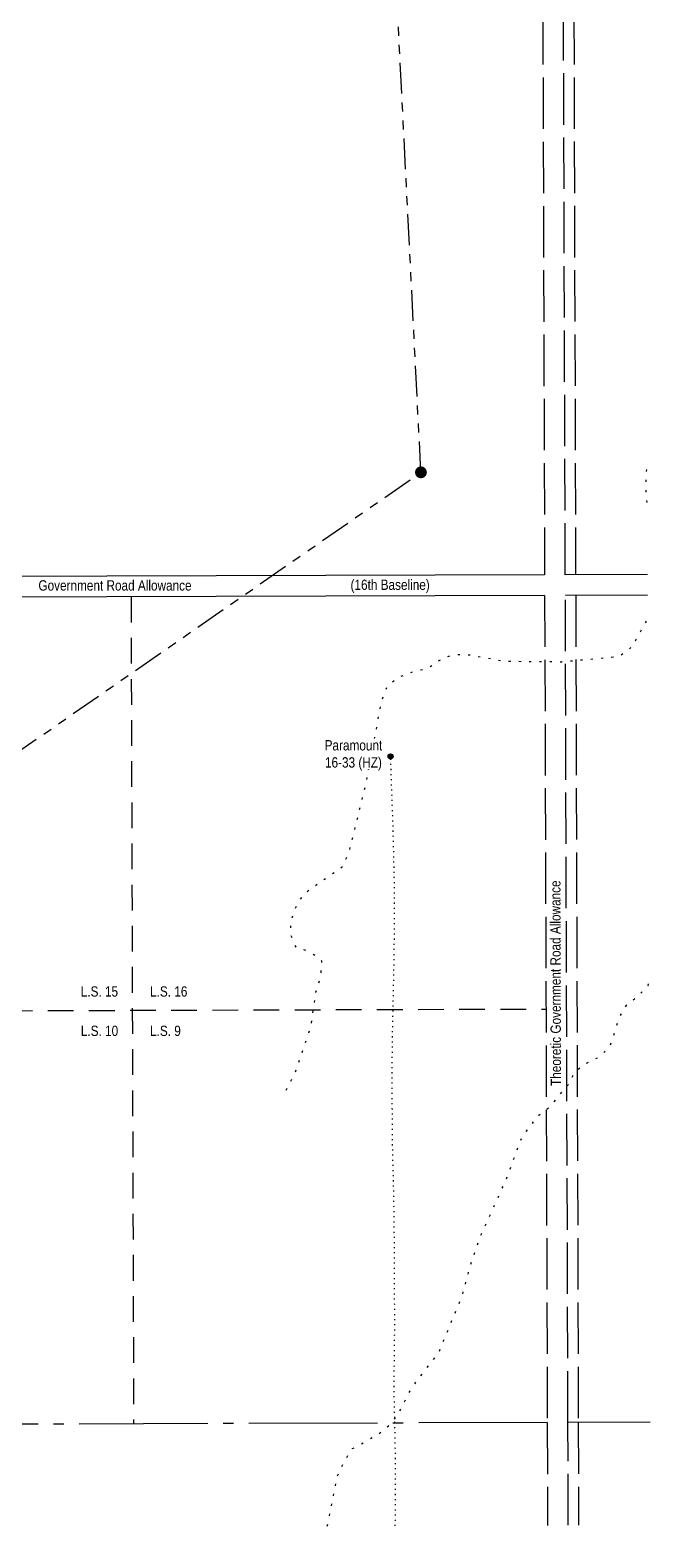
# Model space of a CAD drawing. Extents: x 498152 to 532124, y 6001603 to 6015154.
# Drawn here: x 514062 to 514665, y 6009283 to 6010738 of the extents above; entities that cross this region are included whole.
import ezdxf
from ezdxf.enums import TextEntityAlignment as Align

# ---------------------------------------------------------------- set-up
doc = ezdxf.new("R2010")
doc.units = 0
doc.header["$LTSCALE"] = 5
for name, pattern in [('foc-DOT', [1, 0.2, -0.8]), ('foc-DRILLPATH', [14.75, 6, -1.75, 1.75, -1.75, 1.75, -1.75]), ('foc-LSD', [8, 5, -3]), ('foc-QUARTERLINE', [33, 25, -3, 2, -3]), ('foc-UNSURVEYED', [12.5, 10, -2.5]), ('foc-WHEELTRACKS', [2, 0.4, -1.6])]:
    doc.linetypes.add(name, pattern=pattern)
for name, color, linetype in [('ABADATA-DRILL', 8, 'foc-DOT'), ('ABADATA-DRILL-T', 8, 'Continuous'), ('L-BD1', 253, 'Continuous'), ('L-MON', 1, 'Continuous'), ('L-ROAD-T', 7, 'Continuous'), ('L-SEC', 7, 'Continuous'), ('L-SECQ', 8, 'foc-QUARTERLINE'), ('L-SECTION-LSD', 7, 'foc-LSD'), ('L-USEC', 7, 'foc-UNSURVEYED'), ('P-PDRILLPATH', 12, 'foc-DRILLPATH'), ('T-WATER-P3', 160, 'foc-WHEELTRACKS')]:
    doc.layers.add(name, color=color, linetype=linetype)
doc.styles.add('100L', font='ARIALN.TTF', dxfattribs={"height": 11})
doc.styles.add('80L', font='ARIALN.TTF', dxfattribs={"height": 10})

# ---------------------------------------------------------------- blocks, each defined once
blk = doc.blocks.new('LABEL_ROAD_THEORETIC')
at = {"layer": 'L-ROAD-T', "style": '80L'}
blk.add_text('Theoretic Government Road Allowance', height=10, dxfattribs=at).set_placement((0, 0), align=Align.MIDDLE_CENTER)
blk = doc.blocks.new('plbh')
at = {"layer": 'L-MON'}
h = blk.add_hatch(color=255, dxfattribs=at)
h.dxf.hatch_style = 1
edge = h.paths.add_edge_path()
edge.add_arc((0, 0), 1.16, 0, 360)
h = blk.add_hatch(color=256, dxfattribs=at)
h.dxf.hatch_style = 1
h.paths.add_polyline_path([(-0.96, 0, 1), (0.96, 0, 1)])
h.paths.add_polyline_path([(0.91, 0, -1), (-0.91, 0, -1)], flags=16)
h.paths.add_polyline_path([(0.45, 0, -1), (-0.45, 0, -1)], flags=0)
h = blk.add_hatch(color=256, dxfattribs=at)
h.dxf.hatch_style = 1
h.paths.add_polyline_path([(-0.45, 0, 1), (0.45, 0, 1)])
h.paths.add_polyline_path([(0.4, 0, -1), (-0.4, 0, -1)], flags=16)
at = {"layer": 'L-MON', "color": 240}
for radius in [0.96, 0.91, 0.45, 0.4]:
    blk.add_circle((0, 0), radius, dxfattribs=at)
blk = doc.blocks.new('BH-Existing')
at = {"layer": 'ABADATA-DRILL-T'}
h = blk.add_hatch(color=256, dxfattribs=at)
h.dxf.hatch_style = 1
edge = h.paths.add_edge_path()
edge.add_arc((0, 0), 0.5, 0, 360)
blk.add_circle((0, 0), 0.5, dxfattribs=at)

msp = doc.modelspace()

# ---------------------------------------------------------------- linework, layer by layer
at = {"layer": 'ABADATA-DRILL', "flags": 128}
msp.add_lwpolyline([(514417.333, 6009283.302), (514417.42, 6009290.198), (514417.55, 6009299.799), (514417.65, 6009309.389), (514417.671, 6009318.979), (514417.651, 6009328.549), (514417.611, 6009338.139), (514417.502, 6009347.699), (514417.372, 6009357.288), (514417.213, 6009366.878), (514417.033, 6009376.438), (514416.824, 6009386.007), (514416.574, 6009395.606), (514416.384, 6009405.176), (514416.285, 6009414.715), (514416.275, 6009424.335), (514416.345, 6009433.946), (514416.406, 6009443.556), (514416.496, 6009453.146), (514416.626, 6009462.767), (514416.737, 6009472.357), (514416.777, 6009481.947), (514416.737, 6009491.607), (514416.687, 6009501.177), (514416.658, 6009510.747), (514416.629, 6009520.247), (514416.589, 6009529.907), (514416.569, 6009539.487), (514416.549, 6009549.047), (514416.48, 6009558.657), (514416.37, 6009568.246), (514416.27, 6009577.896), (514416.141, 6009587.496), (514416.001, 6009597.145), (514415.831, 6009606.765), (514415.641, 6009616.344), (514415.392, 6009626.004), (514415.142, 6009635.653), (514414.902, 6009645.292), (514414.712, 6009654.902), (514414.663, 6009664.492), (514414.613, 6009674.102), (514414.523, 6009683.691), (514414.364, 6009693.231), (514414.244, 6009702.84), (514414.234, 6009712.441), (514414.295, 6009722.011), (514414.365, 6009731.641), (514414.435, 6009741.221), (514414.516, 6009750.782), (514414.656, 6009760.382), (514414.857, 6009769.973), (514415.047, 6009779.583), (514415.218, 6009789.054), (514415.418, 6009798.635), (514415.628, 6009808.225), (514415.829, 6009817.746), (514416.039, 6009827.397), (514416.19, 6009836.937), (514416.33, 6009846.608), (514416.47, 6009856.168), (514416.56, 6009865.778), (514416.591, 6009875.359), (514416.571, 6009884.968), (514416.551, 6009894.579), (514416.502, 6009904.188), (514416.372, 6009913.748), (514416.163, 6009923.267), (514415.943, 6009932.887), (514415.713, 6009942.456), (514415.454, 6009952.045), (514415.184, 6009961.635), (514414.884, 6009971.194), (514414.555, 6009980.793), (514414.205, 6009990.362), (514413.876, 6009999.971), (514413.556, 6010009.55), (514413.338, 6010015.459), (514412.728, 6010031.447)], dxfattribs=at)
at = {"layer": 'L-SEC'}
for p, q in [((514562.464, 6010208.059), (513758.229, 6010205.513)), ((514662.408, 6010208.376), (514582.57, 6010208.123)), ((514562.528, 6010187.953), (513758.289, 6010185.407)), ((514662.472, 6010188.27), (514582.634, 6010188.017))]:
    msp.add_line(p, q, dxfattribs=at)
at = {"layer": 'L-SECQ'}
for p, q in [((514565.074, 6009383.715), (513795.299, 6009381.278)), ((514665.018, 6009384.031), (514585.18, 6009383.779))]:
    msp.add_line(p, q, dxfattribs=at)
at = {"layer": 'L-SECTION-LSD', "flags": 128}
for points in [[(514160.408, 6010186.68), (514162.883, 6009382.442)], [(513759.491, 6009783.288), (514563.801, 6009785.834)]]:
    msp.add_lwpolyline(points, dxfattribs=at)
at = {"layer": 'L-USEC'}
for p, q in [((514557.372, 6011816.536), (514562.464, 6010208.059)), ((514582.57, 6010208.123), (514577.478, 6011816.599)), ((514587.535, 6011816.631), (514592.627, 6010208.155)), ((514562.528, 6010187.953), (514565.074, 6009383.715)), ((514585.18, 6009383.779), (514582.634, 6010188.017)), ((514592.691, 6010188.049), (514595.237, 6009383.81)), ((514565.074, 6009383.715), (514565.39, 6009283.77)), ((514585.496, 6009283.834), (514585.18, 6009383.779)), ((514595.237, 6009383.81), (514595.553, 6009283.866))]:
    msp.add_line(p, q, dxfattribs=at)
at = {"layer": 'P-PDRILLPATH', "flags": 128}
msp.add_lwpolyline([(514442.214, 6010307.624), (514292.208, 6013279.648), (514333.22, 6014305.62)], dxfattribs=at)
at = {"layer": 'T-WATER-P3', "flags": 128}
for points in [[(514662.187, 6010278.382), (514661.28, 6010285.933), (514660.987, 6010304.852), (514662.08, 6010312.057)], [(514311.243, 6009706.936), (514319.934, 6009723.528), (514335.21, 6009768.104), (514340.146, 6009802.316), (514345.036, 6009817.315), (514345.8, 6009832.457), (514334.529, 6009841.094), (514320.852, 6009845.9), (514315.023, 6009859.714), (514316.891, 6009874.752), (514322.755, 6009889.921), (514331.569, 6009900.223), (514365.655, 6009924.125), (514372.217, 6009937.599), (514388.377, 6010002.699), (514404.011, 6010084.964), (514410.031, 6010100.928), (514421.735, 6010108.97), (514435.419, 6010114.221), (514448.034, 6010116.676), (514459.86, 6010124.831), (514473.435, 6010130.623), (514488.4, 6010130.332), (514524.186, 6010123.98), (514579.145, 6010123.516), (514634.631, 6010128.583), (514647.509, 6010138.002), (514661.94, 6010163.885), (514662.547, 6010164.644)], [(514351.216, 6009283.092), (514361.024, 6009331.772), (514367.986, 6009346.551), (514375.835, 6009358.391), (514400.397, 6009372.237), (514410.788, 6009380.599), (514419.908, 6009391.38), (514433.39, 6009417.701), (514459.525, 6009451.684), (514482.347, 6009506.798), (514490.392, 6009536.874), (514500.277, 6009565.275), (514525.17, 6009619.948), (514540.555, 6009661.618), (514556.81, 6009682.503), (514567.679, 6009690.795), (514585.56, 6009712.368), (514592.212, 6009725.527), (514603.735, 6009733.506), (514617.024, 6009739.962), (514626.193, 6009750.206), (514635.832, 6009778.994), (514642.628, 6009790.358), (514653.801, 6009798.824), (514663.203, 6009808.704), (514663.662, 6009812.392)]]:
    msp.add_lwpolyline(points, dxfattribs=at)

# ---------------------------------------------------------------- block references
at = {"layer": 'ABADATA-DRILL-T', "xscale": 4.997246949999972, "yscale": 4.997246949999972, "zscale": 4.997246949999972}
msp.add_blockref('BH-Existing', (514412.728, 6010031.447), dxfattribs=at)
at = {"layer": 'L-BD1', "xscale": 0.99944939, "yscale": 0.99944939, "zscale": 0.99944939, "rotation": 90.16110963919294}
msp.add_blockref('LABEL_ROAD_THEORETIC', (514573.134, 6009810.917), dxfattribs=at)
at = {"layer": 'L-MON', "linetype": 'Continuous', "xscale": 4.997246949999965, "yscale": 4.997246949999965, "zscale": 4.997246949999965}
msp.add_blockref('plbh', (514442.214, 6010307.624), dxfattribs=at)

# ---------------------------------------------------------------- texts
at = {"layer": 'L-ROAD-T', "style": '80L'}
for s, p in [('Government Road Allowance', (514144.79, 6010197.668)), ('(16th Baseline)', (514412.314, 6010198.324))]:
    msp.add_text(s, height=9.99449, dxfattribs=at).set_placement(p, align=Align.MIDDLE_CENTER)
at = {"layer": 'L-SECTION-LSD', "char_height": 9.99449, "attachment_point": 1, "style": '100L', "bg_fill": 3, "box_fill_scale": 1.5, "bg_fill_color": 256, "bg_fill_transparency": 0}
for s, width, insert in [('\\pxqr;L.S. 10', 36.91337, (514110.966, 6009769.616)), ('\\pxql;L.S. 9', 30.49367, (514178.888, 6009769.616))]:
    msp.add_mtext_dynamic_manual_height_columns(s, width=width, gutter_width=54.939, heights=[0], dxfattribs=dict(at, insert=insert))

# ---------------------------------------------------------------- next in the draw order: texts
for s, width, insert in [('\\pxqr;L.S. 15', 36.81887, (514110.966, 6009807.879)), ('\\pxql;L.S. 16', 36.90077, (514178.888, 6009807.879))]:
    msp.add_mtext_dynamic_manual_height_columns(s, width=width, gutter_width=54.939, heights=[0], dxfattribs=dict(at, insert=insert))

# ---------------------------------------------------------------- next in the draw order: linework, layer by layer
at = {"layer": 'P-PDRILLPATH', "flags": 128}
msp.add_lwpolyline([(513680.111, 6009778.624), (514442.214, 6010307.624)], dxfattribs=at)

# ---------------------------------------------------------------- next in the draw order: texts
at = {"layer": 'ABADATA-DRILL-T', "insert": (514348.619, 6010047.251), "char_height": 9.99449, "attachment_point": 1, "style": '80L', "bg_fill": 3, "box_fill_scale": 1.15, "bg_fill_color": 256, "bg_fill_true_color": 256, "bg_fill_transparency": 0}
msp.add_mtext_dynamic_manual_height_columns('\\pxqc;Paramount\\P16-33 (HZ)', width=56.0069, gutter_width=49.945, heights=[0], dxfattribs=at)

doc.saveas('drawing.dxf')
